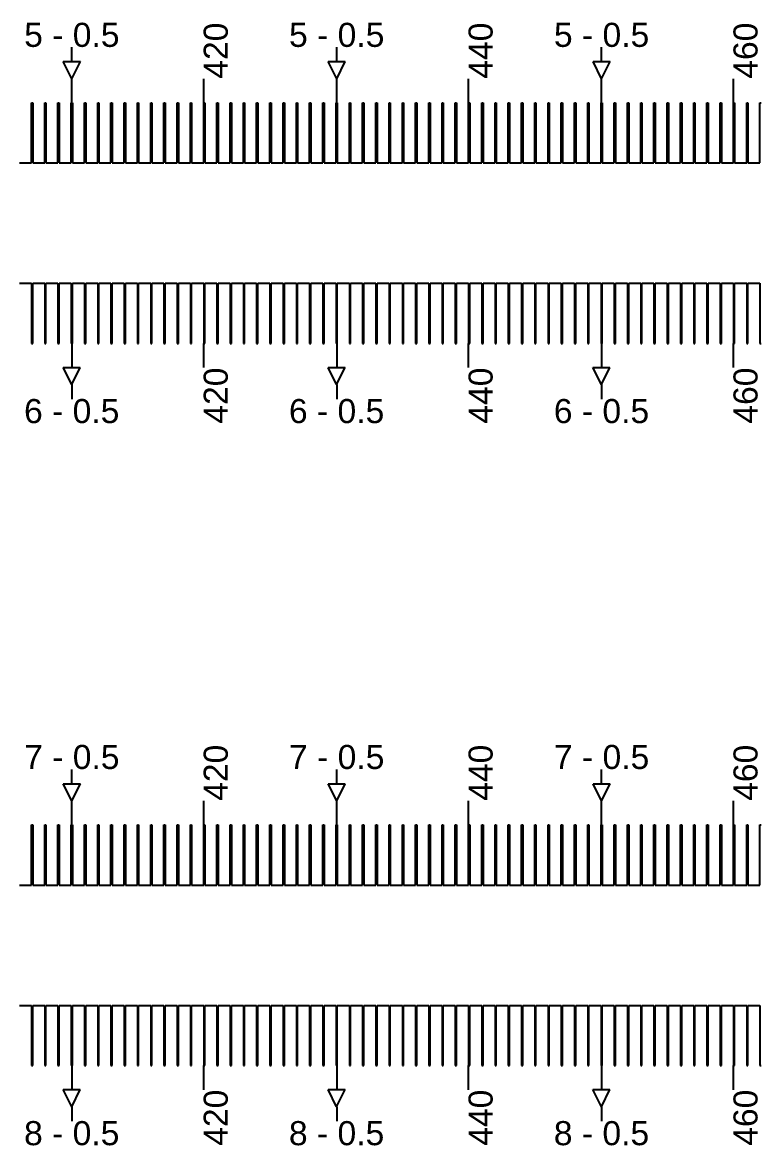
# Model space of a CAD drawing. Extents: x -119394 to 128420, y 74496 to 185496.
# Drawn here: x 43215 to 43521.5, y 112262.7 to 112729.2 of the extents above; entities that cross this region are included whole.
import ezdxf

# ---------------------------------------------------------------- set-up
doc = ezdxf.new("R2010")
doc.units = 13
doc.layers.add('CL - Label-1', color=120, linetype='Continuous')
doc.layers.add('CL - Label-2', color=132, linetype='Continuous')
doc.layers.add('CL - Sub-Micro', color=7, linetype='Continuous', true_color=0x47d1ff)
doc.styles.get("Standard").update_dxf_attribs({"font": 'arial.ttf'})

msp = doc.modelspace()

# ---------------------------------------------------------------- linework, layer by layer
for p, q in [((43235.54, 112712.94), (43235.54, 112718.94)), ((43345.54, 112712.94), (43345.54, 112718.94)), ((43455.54, 112712.94), (43455.54, 112718.94)), ((43235.54, 112695.86), (43235.54, 112705.86)), ((43290.29, 112695.86), (43290.29, 112705.86)), ((43345.54, 112695.86), (43345.54, 112705.86)), ((43400.29, 112695.86), (43400.29, 112705.86)), ((43455.54, 112695.86), (43455.54, 112705.86)), ((43510.29, 112695.86), (43510.29, 112705.86)), ((43235.54, 112595.86), (43235.54, 112585.86)), ((43290.29, 112585.86), (43290.29, 112595.86)), ((43345.54, 112595.86), (43345.54, 112585.86)), ((43400.29, 112585.86), (43400.29, 112595.86)), ((43455.54, 112595.86), (43455.54, 112585.86)), ((43510.29, 112585.86), (43510.29, 112595.86)), ((43235.54, 112578.79), (43235.54, 112572.79)), ((43345.54, 112578.79), (43345.54, 112572.79)), ((43455.54, 112578.79), (43455.54, 112572.79)), ((43235.54, 112412.94), (43235.54, 112418.94)), ((43345.54, 112412.94), (43345.54, 112418.94)), ((43455.54, 112412.94), (43455.54, 112418.94)), ((43235.54, 112395.86), (43235.54, 112405.86)), ((43290.29, 112395.86), (43290.29, 112405.86)), ((43345.54, 112395.86), (43345.54, 112405.86)), ((43400.29, 112395.86), (43400.29, 112405.86)), ((43455.54, 112395.86), (43455.54, 112405.86)), ((43510.29, 112395.86), (43510.29, 112405.86)), ((43235.54, 112295.86), (43235.54, 112285.86)), ((43290.29, 112285.86), (43290.29, 112295.86)), ((43345.54, 112295.86), (43345.54, 112285.86)), ((43400.29, 112285.86), (43400.29, 112295.86)), ((43455.54, 112295.86), (43455.54, 112285.86)), ((43510.29, 112285.86), (43510.29, 112295.86)), ((43235.54, 112278.79), (43235.54, 112272.79)), ((43345.54, 112278.79), (43345.54, 112272.79)), ((43455.54, 112278.79), (43455.54, 112272.79))]:
    msp.add_line(p, q)
at = {"layer": 'CL - Label-2'}
for p, q in [((43235.54, 112705.86), (43232, 112712.96)), ((43232, 112712.96), (43239.07, 112712.96)), ((43235.54, 112705.86), (43239.07, 112712.96)), ((43345.54, 112705.86), (43342, 112712.96)), ((43342, 112712.96), (43349.07, 112712.96)), ((43345.54, 112705.86), (43349.07, 112712.96)), ((43455.54, 112705.86), (43452, 112712.96)), ((43452, 112712.96), (43459.07, 112712.96)), ((43455.54, 112705.86), (43459.07, 112712.96)), ((43235.49, 112578.79), (43231.95, 112585.89)), ((43231.95, 112585.89), (43239.02, 112585.89)), ((43235.49, 112578.79), (43239.02, 112585.89)), ((43345.49, 112578.79), (43341.95, 112585.89)), ((43341.95, 112585.89), (43349.02, 112585.89)), ((43345.49, 112578.79), (43349.02, 112585.89)), ((43455.49, 112578.79), (43451.95, 112585.89)), ((43451.95, 112585.89), (43459.02, 112585.89)), ((43455.49, 112578.79), (43459.02, 112585.89)), ((43235.54, 112405.86), (43232, 112412.96)), ((43232, 112412.96), (43239.07, 112412.96)), ((43235.54, 112405.86), (43239.07, 112412.96)), ((43345.54, 112405.86), (43342, 112412.96)), ((43342, 112412.96), (43349.07, 112412.96)), ((43345.54, 112405.86), (43349.07, 112412.96)), ((43455.54, 112405.86), (43452, 112412.96)), ((43452, 112412.96), (43459.07, 112412.96)), ((43455.54, 112405.86), (43459.07, 112412.96)), ((43235.49, 112278.79), (43231.95, 112285.89)), ((43231.95, 112285.89), (43239.02, 112285.89)), ((43235.49, 112278.79), (43239.02, 112285.89)), ((43345.49, 112278.79), (43341.95, 112285.89)), ((43341.95, 112285.89), (43349.02, 112285.89)), ((43345.49, 112278.79), (43349.02, 112285.89)), ((43455.49, 112278.79), (43451.95, 112285.89)), ((43451.95, 112285.89), (43459.02, 112285.89)), ((43455.49, 112278.79), (43459.02, 112285.89))]:
    msp.add_line(p, q, dxfattribs=at)
at = {"layer": 'CL - Sub-Micro'}
for p, q in [((43218.79, 112670.86), (43218.79, 112695.86)), ((43218.79, 112695.86), (43219.29, 112695.86)), ((43219.29, 112695.86), (43219.29, 112670.86)), ((43224.29, 112670.86), (43224.29, 112695.86)), ((43224.29, 112695.86), (43224.79, 112695.86)), ((43224.79, 112695.86), (43224.79, 112670.86)), ((43229.79, 112670.86), (43229.79, 112695.86)), ((43229.79, 112695.86), (43230.29, 112695.86)), ((43230.29, 112695.86), (43230.29, 112670.86)), ((43235.29, 112670.86), (43235.29, 112695.86)), ((43235.29, 112695.86), (43235.79, 112695.86)), ((43235.79, 112695.86), (43235.79, 112670.86)), ((43240.79, 112670.86), (43240.79, 112695.86)), ((43240.79, 112695.86), (43241.29, 112695.86)), ((43241.29, 112695.86), (43241.29, 112670.86)), ((43246.29, 112670.86), (43246.29, 112695.86)), ((43246.29, 112695.86), (43246.79, 112695.86)), ((43246.79, 112695.86), (43246.79, 112670.86)), ((43251.79, 112670.86), (43251.79, 112695.86)), ((43251.79, 112695.86), (43252.29, 112695.86)), ((43252.29, 112695.86), (43252.29, 112670.86)), ((43257.29, 112670.86), (43257.29, 112695.86)), ((43257.29, 112695.86), (43257.79, 112695.86)), ((43257.79, 112695.86), (43257.79, 112670.86)), ((43262.79, 112670.86), (43262.79, 112695.86)), ((43262.79, 112695.86), (43263.29, 112695.86)), ((43263.29, 112695.86), (43263.29, 112670.86)), ((43268.29, 112670.86), (43268.29, 112695.86)), ((43268.29, 112695.86), (43268.79, 112695.86)), ((43268.79, 112695.86), (43268.79, 112670.86)), ((43273.79, 112670.86), (43273.79, 112695.86)), ((43273.79, 112695.86), (43274.29, 112695.86)), ((43274.29, 112695.86), (43274.29, 112670.86)), ((43279.29, 112670.86), (43279.29, 112695.86)), ((43279.29, 112695.86), (43279.79, 112695.86)), ((43279.79, 112695.86), (43279.79, 112670.86)), ((43284.79, 112670.86), (43284.79, 112695.86)), ((43284.79, 112695.86), (43285.29, 112695.86)), ((43285.29, 112695.86), (43285.29, 112670.86)), ((43290.29, 112670.86), (43290.29, 112695.86)), ((43290.29, 112695.86), (43290.79, 112695.86)), ((43290.79, 112695.86), (43290.79, 112670.86)), ((43295.79, 112670.86), (43295.79, 112695.86)), ((43295.79, 112695.86), (43296.29, 112695.86)), ((43296.29, 112695.86), (43296.29, 112670.86)), ((43301.29, 112670.86), (43301.29, 112695.86)), ((43301.29, 112695.86), (43301.79, 112695.86)), ((43301.79, 112695.86), (43301.79, 112670.86)), ((43306.79, 112670.86), (43306.79, 112695.86)), ((43306.79, 112695.86), (43307.29, 112695.86)), ((43307.29, 112695.86), (43307.29, 112670.86)), ((43312.29, 112670.86), (43312.29, 112695.86)), ((43312.29, 112695.86), (43312.79, 112695.86)), ((43312.79, 112695.86), (43312.79, 112670.86)), ((43317.79, 112670.86), (43317.79, 112695.86)), ((43317.79, 112695.86), (43318.29, 112695.86)), ((43318.29, 112695.86), (43318.29, 112670.86)), ((43323.29, 112670.86), (43323.29, 112695.86)), ((43323.29, 112695.86), (43323.79, 112695.86)), ((43323.79, 112695.86), (43323.79, 112670.86)), ((43328.79, 112670.86), (43328.79, 112695.86)), ((43328.79, 112695.86), (43329.29, 112695.86)), ((43329.29, 112695.86), (43329.29, 112670.86)), ((43334.29, 112670.86), (43334.29, 112695.86)), ((43334.29, 112695.86), (43334.79, 112695.86)), ((43334.79, 112695.86), (43334.79, 112670.86)), ((43339.79, 112670.86), (43339.79, 112695.86)), ((43339.79, 112695.86), (43340.29, 112695.86)), ((43340.29, 112695.86), (43340.29, 112670.86)), ((43345.29, 112670.86), (43345.29, 112695.86)), ((43345.29, 112695.86), (43345.79, 112695.86)), ((43345.79, 112695.86), (43345.79, 112670.86)), ((43350.79, 112670.86), (43350.79, 112695.86)), ((43350.79, 112695.86), (43351.29, 112695.86)), ((43351.29, 112695.86), (43351.29, 112670.86)), ((43356.29, 112670.86), (43356.29, 112695.86)), ((43356.29, 112695.86), (43356.79, 112695.86)), ((43356.79, 112695.86), (43356.79, 112670.86)), ((43361.79, 112670.86), (43361.79, 112695.86)), ((43361.79, 112695.86), (43362.29, 112695.86)), ((43362.29, 112695.86), (43362.29, 112670.86)), ((43367.29, 112670.86), (43367.29, 112695.86)), ((43367.29, 112695.86), (43367.79, 112695.86)), ((43367.79, 112695.86), (43367.79, 112670.86)), ((43372.79, 112670.86), (43372.79, 112695.86)), ((43372.79, 112695.86), (43373.29, 112695.86)), ((43373.29, 112695.86), (43373.29, 112670.86)), ((43378.29, 112670.86), (43378.29, 112695.86)), ((43378.29, 112695.86), (43378.79, 112695.86)), ((43378.79, 112695.86), (43378.79, 112670.86)), ((43383.79, 112670.86), (43383.79, 112695.86)), ((43383.79, 112695.86), (43384.29, 112695.86)), ((43384.29, 112695.86), (43384.29, 112670.86)), ((43389.29, 112670.86), (43389.29, 112695.86)), ((43389.29, 112695.86), (43389.79, 112695.86)), ((43389.79, 112695.86), (43389.79, 112670.86)), ((43394.79, 112670.86), (43394.79, 112695.86)), ((43394.79, 112695.86), (43395.29, 112695.86)), ((43395.29, 112695.86), (43395.29, 112670.86)), ((43400.29, 112670.86), (43400.29, 112695.86)), ((43400.29, 112695.86), (43400.79, 112695.86)), ((43400.79, 112695.86), (43400.79, 112670.86)), ((43405.79, 112670.86), (43405.79, 112695.86)), ((43405.79, 112695.86), (43406.29, 112695.86)), ((43406.29, 112695.86), (43406.29, 112670.86)), ((43411.29, 112670.86), (43411.29, 112695.86)), ((43411.29, 112695.86), (43411.79, 112695.86)), ((43411.79, 112695.86), (43411.79, 112670.86)), ((43416.79, 112670.86), (43416.79, 112695.86)), ((43416.79, 112695.86), (43417.29, 112695.86)), ((43417.29, 112695.86), (43417.29, 112670.86)), ((43422.29, 112670.86), (43422.29, 112695.86)), ((43422.29, 112695.86), (43422.79, 112695.86)), ((43422.79, 112695.86), (43422.79, 112670.86)), ((43427.79, 112670.86), (43427.79, 112695.86)), ((43427.79, 112695.86), (43428.29, 112695.86)), ((43428.29, 112695.86), (43428.29, 112670.86)), ((43433.29, 112670.86), (43433.29, 112695.86)), ((43433.29, 112695.86), (43433.79, 112695.86)), ((43433.79, 112695.86), (43433.79, 112670.86)), ((43438.79, 112670.86), (43438.79, 112695.86)), ((43438.79, 112695.86), (43439.29, 112695.86)), ((43439.29, 112695.86), (43439.29, 112670.86)), ((43444.29, 112670.86), (43444.29, 112695.86)), ((43444.29, 112695.86), (43444.79, 112695.86)), ((43444.79, 112695.86), (43444.79, 112670.86)), ((43449.79, 112670.86), (43449.79, 112695.86)), ((43449.79, 112695.86), (43450.29, 112695.86)), ((43450.29, 112695.86), (43450.29, 112670.86)), ((43455.29, 112670.86), (43455.29, 112695.86)), ((43455.29, 112695.86), (43455.79, 112695.86)), ((43455.79, 112695.86), (43455.79, 112670.86)), ((43460.79, 112670.86), (43460.79, 112695.86)), ((43460.79, 112695.86), (43461.29, 112695.86)), ((43461.29, 112695.86), (43461.29, 112670.86)), ((43466.29, 112670.86), (43466.29, 112695.86)), ((43466.29, 112695.86), (43466.79, 112695.86)), ((43466.79, 112695.86), (43466.79, 112670.86)), ((43471.79, 112670.86), (43471.79, 112695.86)), ((43471.79, 112695.86), (43472.29, 112695.86)), ((43472.29, 112695.86), (43472.29, 112670.86)), ((43477.29, 112670.86), (43477.29, 112695.86)), ((43477.29, 112695.86), (43477.79, 112695.86)), ((43477.79, 112695.86), (43477.79, 112670.86)), ((43482.79, 112670.86), (43482.79, 112695.86)), ((43482.79, 112695.86), (43483.29, 112695.86)), ((43483.29, 112695.86), (43483.29, 112670.86)), ((43488.29, 112670.86), (43488.29, 112695.86)), ((43488.29, 112695.86), (43488.79, 112695.86)), ((43488.79, 112695.86), (43488.79, 112670.86)), ((43493.79, 112670.86), (43493.79, 112695.86)), ((43493.79, 112695.86), (43494.29, 112695.86)), ((43494.29, 112695.86), (43494.29, 112670.86)), ((43499.29, 112670.86), (43499.29, 112695.86)), ((43499.29, 112695.86), (43499.79, 112695.86)), ((43499.79, 112695.86), (43499.79, 112670.86)), ((43504.79, 112670.86), (43504.79, 112695.86)), ((43504.79, 112695.86), (43505.29, 112695.86)), ((43505.29, 112695.86), (43505.29, 112670.86)), ((43510.29, 112670.86), (43510.29, 112695.86)), ((43510.29, 112695.86), (43510.79, 112695.86)), ((43510.79, 112695.86), (43510.79, 112670.86)), ((43515.79, 112670.86), (43515.79, 112695.86)), ((43515.79, 112695.86), (43516.29, 112695.86)), ((43516.29, 112695.86), (43516.29, 112670.86)), ((43521.29, 112670.86), (43521.29, 112695.86)), ((43521.29, 112695.86), (43521.79, 112695.86)), ((43213.79, 112670.86), (43218.79, 112670.86)), ((43219.29, 112670.86), (43224.29, 112670.86)), ((43224.79, 112670.86), (43229.79, 112670.86)), ((43230.29, 112670.86), (43235.29, 112670.86)), ((43235.79, 112670.86), (43240.79, 112670.86)), ((43241.29, 112670.86), (43246.29, 112670.86)), ((43246.79, 112670.86), (43251.79, 112670.86)), ((43252.29, 112670.86), (43257.29, 112670.86)), ((43257.79, 112670.86), (43262.79, 112670.86)), ((43263.29, 112670.86), (43268.29, 112670.86)), ((43268.79, 112670.86), (43273.79, 112670.86)), ((43274.29, 112670.86), (43279.29, 112670.86)), ((43279.79, 112670.86), (43284.79, 112670.86)), ((43285.29, 112670.86), (43290.29, 112670.86)), ((43290.79, 112670.86), (43295.79, 112670.86)), ((43296.29, 112670.86), (43301.29, 112670.86)), ((43301.79, 112670.86), (43306.79, 112670.86)), ((43307.29, 112670.86), (43312.29, 112670.86)), ((43312.79, 112670.86), (43317.79, 112670.86)), ((43318.29, 112670.86), (43323.29, 112670.86)), ((43323.79, 112670.86), (43328.79, 112670.86)), ((43329.29, 112670.86), (43334.29, 112670.86)), ((43334.79, 112670.86), (43339.79, 112670.86)), ((43340.29, 112670.86), (43345.29, 112670.86)), ((43345.79, 112670.86), (43350.79, 112670.86)), ((43351.29, 112670.86), (43356.29, 112670.86)), ((43356.79, 112670.86), (43361.79, 112670.86)), ((43362.29, 112670.86), (43367.29, 112670.86)), ((43367.79, 112670.86), (43372.79, 112670.86)), ((43373.29, 112670.86), (43378.29, 112670.86)), ((43378.79, 112670.86), (43383.79, 112670.86)), ((43384.29, 112670.86), (43389.29, 112670.86)), ((43389.79, 112670.86), (43394.79, 112670.86)), ((43395.29, 112670.86), (43400.29, 112670.86)), ((43400.79, 112670.86), (43405.79, 112670.86)), ((43406.29, 112670.86), (43411.29, 112670.86)), ((43411.79, 112670.86), (43416.79, 112670.86)), ((43417.29, 112670.86), (43422.29, 112670.86)), ((43422.79, 112670.86), (43427.79, 112670.86)), ((43428.29, 112670.86), (43433.29, 112670.86)), ((43433.79, 112670.86), (43438.79, 112670.86)), ((43439.29, 112670.86), (43444.29, 112670.86)), ((43444.79, 112670.86), (43449.79, 112670.86)), ((43450.29, 112670.86), (43455.29, 112670.86)), ((43455.79, 112670.86), (43460.79, 112670.86)), ((43461.29, 112670.86), (43466.29, 112670.86)), ((43466.79, 112670.86), (43471.79, 112670.86)), ((43472.29, 112670.86), (43477.29, 112670.86)), ((43477.79, 112670.86), (43482.79, 112670.86)), ((43483.29, 112670.86), (43488.29, 112670.86)), ((43488.79, 112670.86), (43493.79, 112670.86)), ((43494.29, 112670.86), (43499.29, 112670.86)), ((43499.79, 112670.86), (43504.79, 112670.86)), ((43505.29, 112670.86), (43510.29, 112670.86)), ((43510.79, 112670.86), (43515.79, 112670.86)), ((43516.29, 112670.86), (43521.29, 112670.86)), ((43213.79, 112620.86), (43218.79, 112620.86)), ((43218.79, 112620.86), (43218.79, 112595.86)), ((43219.29, 112595.86), (43219.29, 112620.86)), ((43219.29, 112620.86), (43224.29, 112620.86)), ((43224.29, 112620.86), (43224.29, 112595.86)), ((43224.79, 112595.86), (43224.79, 112620.86)), ((43224.79, 112620.86), (43229.79, 112620.86)), ((43229.79, 112620.86), (43229.79, 112595.86)), ((43230.29, 112595.86), (43230.29, 112620.86)), ((43230.29, 112620.86), (43235.29, 112620.86)), ((43235.29, 112620.86), (43235.29, 112595.86)), ((43235.79, 112595.86), (43235.79, 112620.86)), ((43235.79, 112620.86), (43240.79, 112620.86)), ((43240.79, 112620.86), (43240.79, 112595.86)), ((43241.29, 112595.86), (43241.29, 112620.86)), ((43241.29, 112620.86), (43246.29, 112620.86)), ((43246.29, 112620.86), (43246.29, 112595.86)), ((43246.79, 112595.86), (43246.79, 112620.86)), ((43246.79, 112620.86), (43251.79, 112620.86)), ((43251.79, 112620.86), (43251.79, 112595.86)), ((43252.29, 112595.86), (43252.29, 112620.86)), ((43252.29, 112620.86), (43257.29, 112620.86)), ((43257.29, 112620.86), (43257.29, 112595.86)), ((43257.79, 112595.86), (43257.79, 112620.86)), ((43257.79, 112620.86), (43262.79, 112620.86)), ((43262.79, 112620.86), (43262.79, 112595.86)), ((43263.29, 112595.86), (43263.29, 112620.86)), ((43263.29, 112620.86), (43268.29, 112620.86)), ((43268.29, 112620.86), (43268.29, 112595.86)), ((43268.79, 112595.86), (43268.79, 112620.86)), ((43268.79, 112620.86), (43273.79, 112620.86)), ((43273.79, 112620.86), (43273.79, 112595.86)), ((43274.29, 112595.86), (43274.29, 112620.86)), ((43274.29, 112620.86), (43279.29, 112620.86)), ((43279.29, 112620.86), (43279.29, 112595.86)), ((43279.79, 112595.86), (43279.79, 112620.86)), ((43279.79, 112620.86), (43284.79, 112620.86)), ((43284.79, 112620.86), (43284.79, 112595.86)), ((43285.29, 112595.86), (43285.29, 112620.86)), ((43285.29, 112620.86), (43290.29, 112620.86)), ((43290.29, 112620.86), (43290.29, 112595.86)), ((43290.79, 112595.86), (43290.79, 112620.86)), ((43290.79, 112620.86), (43295.79, 112620.86)), ((43295.79, 112620.86), (43295.79, 112595.86)), ((43296.29, 112595.86), (43296.29, 112620.86)), ((43296.29, 112620.86), (43301.29, 112620.86)), ((43301.29, 112620.86), (43301.29, 112595.86)), ((43301.79, 112595.86), (43301.79, 112620.86)), ((43301.79, 112620.86), (43306.79, 112620.86)), ((43306.79, 112620.86), (43306.79, 112595.86)), ((43307.29, 112595.86), (43307.29, 112620.86)), ((43307.29, 112620.86), (43312.29, 112620.86)), ((43312.29, 112620.86), (43312.29, 112595.86)), ((43312.79, 112595.86), (43312.79, 112620.86)), ((43312.79, 112620.86), (43317.79, 112620.86)), ((43317.79, 112620.86), (43317.79, 112595.86)), ((43318.29, 112595.86), (43318.29, 112620.86)), ((43318.29, 112620.86), (43323.29, 112620.86)), ((43323.29, 112620.86), (43323.29, 112595.86)), ((43323.79, 112595.86), (43323.79, 112620.86)), ((43323.79, 112620.86), (43328.79, 112620.86)), ((43328.79, 112620.86), (43328.79, 112595.86)), ((43329.29, 112595.86), (43329.29, 112620.86)), ((43329.29, 112620.86), (43334.29, 112620.86)), ((43334.29, 112620.86), (43334.29, 112595.86)), ((43334.79, 112595.86), (43334.79, 112620.86)), ((43334.79, 112620.86), (43339.79, 112620.86)), ((43339.79, 112620.86), (43339.79, 112595.86)), ((43340.29, 112595.86), (43340.29, 112620.86)), ((43340.29, 112620.86), (43345.29, 112620.86)), ((43345.29, 112620.86), (43345.29, 112595.86)), ((43345.79, 112595.86), (43345.79, 112620.86)), ((43345.79, 112620.86), (43350.79, 112620.86)), ((43350.79, 112620.86), (43350.79, 112595.86)), ((43351.29, 112595.86), (43351.29, 112620.86)), ((43351.29, 112620.86), (43356.29, 112620.86)), ((43356.29, 112620.86), (43356.29, 112595.86)), ((43356.79, 112595.86), (43356.79, 112620.86)), ((43356.79, 112620.86), (43361.79, 112620.86)), ((43361.79, 112620.86), (43361.79, 112595.86)), ((43362.29, 112595.86), (43362.29, 112620.86)), ((43362.29, 112620.86), (43367.29, 112620.86)), ((43367.29, 112620.86), (43367.29, 112595.86)), ((43367.79, 112595.86), (43367.79, 112620.86)), ((43367.79, 112620.86), (43372.79, 112620.86)), ((43372.79, 112620.86), (43372.79, 112595.86)), ((43373.29, 112595.86), (43373.29, 112620.86)), ((43373.29, 112620.86), (43378.29, 112620.86)), ((43378.29, 112620.86), (43378.29, 112595.86)), ((43378.79, 112595.86), (43378.79, 112620.86)), ((43378.79, 112620.86), (43383.79, 112620.86)), ((43383.79, 112620.86), (43383.79, 112595.86)), ((43384.29, 112595.86), (43384.29, 112620.86)), ((43384.29, 112620.86), (43389.29, 112620.86)), ((43389.29, 112620.86), (43389.29, 112595.86)), ((43389.79, 112595.86), (43389.79, 112620.86)), ((43389.79, 112620.86), (43394.79, 112620.86)), ((43394.79, 112620.86), (43394.79, 112595.86)), ((43395.29, 112595.86), (43395.29, 112620.86)), ((43395.29, 112620.86), (43400.29, 112620.86)), ((43400.29, 112620.86), (43400.29, 112595.86)), ((43400.79, 112595.86), (43400.79, 112620.86)), ((43400.79, 112620.86), (43405.79, 112620.86)), ((43405.79, 112620.86), (43405.79, 112595.86)), ((43406.29, 112595.86), (43406.29, 112620.86)), ((43406.29, 112620.86), (43411.29, 112620.86)), ((43411.29, 112620.86), (43411.29, 112595.86)), ((43411.79, 112595.86), (43411.79, 112620.86)), ((43411.79, 112620.86), (43416.79, 112620.86)), ((43416.79, 112620.86), (43416.79, 112595.86)), ((43417.29, 112595.86), (43417.29, 112620.86)), ((43417.29, 112620.86), (43422.29, 112620.86)), ((43422.29, 112620.86), (43422.29, 112595.86)), ((43422.79, 112595.86), (43422.79, 112620.86)), ((43422.79, 112620.86), (43427.79, 112620.86)), ((43427.79, 112620.86), (43427.79, 112595.86)), ((43428.29, 112595.86), (43428.29, 112620.86)), ((43428.29, 112620.86), (43433.29, 112620.86)), ((43433.29, 112620.86), (43433.29, 112595.86)), ((43433.79, 112595.86), (43433.79, 112620.86)), ((43433.79, 112620.86), (43438.79, 112620.86)), ((43438.79, 112620.86), (43438.79, 112595.86)), ((43439.29, 112595.86), (43439.29, 112620.86)), ((43439.29, 112620.86), (43444.29, 112620.86)), ((43444.29, 112620.86), (43444.29, 112595.86)), ((43444.79, 112595.86), (43444.79, 112620.86)), ((43444.79, 112620.86), (43449.79, 112620.86)), ((43449.79, 112620.86), (43449.79, 112595.86)), ((43450.29, 112595.86), (43450.29, 112620.86)), ((43450.29, 112620.86), (43455.29, 112620.86)), ((43455.29, 112620.86), (43455.29, 112595.86)), ((43455.79, 112595.86), (43455.79, 112620.86)), ((43455.79, 112620.86), (43460.79, 112620.86)), ((43460.79, 112620.86), (43460.79, 112595.86)), ((43461.29, 112595.86), (43461.29, 112620.86)), ((43461.29, 112620.86), (43466.29, 112620.86)), ((43466.29, 112620.86), (43466.29, 112595.86)), ((43466.79, 112595.86), (43466.79, 112620.86)), ((43466.79, 112620.86), (43471.79, 112620.86)), ((43471.79, 112620.86), (43471.79, 112595.86)), ((43472.29, 112595.86), (43472.29, 112620.86)), ((43472.29, 112620.86), (43477.29, 112620.86)), ((43477.29, 112620.86), (43477.29, 112595.86)), ((43477.79, 112595.86), (43477.79, 112620.86)), ((43477.79, 112620.86), (43482.79, 112620.86)), ((43482.79, 112620.86), (43482.79, 112595.86)), ((43483.29, 112595.86), (43483.29, 112620.86)), ((43483.29, 112620.86), (43488.29, 112620.86)), ((43488.29, 112620.86), (43488.29, 112595.86)), ((43488.79, 112595.86), (43488.79, 112620.86)), ((43488.79, 112620.86), (43493.79, 112620.86)), ((43493.79, 112620.86), (43493.79, 112595.86)), ((43494.29, 112595.86), (43494.29, 112620.86)), ((43494.29, 112620.86), (43499.29, 112620.86)), ((43499.29, 112620.86), (43499.29, 112595.86)), ((43499.79, 112595.86), (43499.79, 112620.86)), ((43499.79, 112620.86), (43504.79, 112620.86)), ((43504.79, 112620.86), (43504.79, 112595.86)), ((43505.29, 112595.86), (43505.29, 112620.86)), ((43505.29, 112620.86), (43510.29, 112620.86)), ((43510.29, 112620.86), (43510.29, 112595.86)), ((43510.79, 112595.86), (43510.79, 112620.86)), ((43510.79, 112620.86), (43515.79, 112620.86)), ((43515.79, 112620.86), (43515.79, 112595.86)), ((43516.29, 112595.86), (43516.29, 112620.86)), ((43516.29, 112620.86), (43521.29, 112620.86)), ((43521.29, 112620.86), (43521.29, 112595.86)), ((43218.79, 112595.86), (43219.29, 112595.86)), ((43224.29, 112595.86), (43224.79, 112595.86)), ((43229.79, 112595.86), (43230.29, 112595.86)), ((43235.29, 112595.86), (43235.79, 112595.86)), ((43240.79, 112595.86), (43241.29, 112595.86)), ((43246.29, 112595.86), (43246.79, 112595.86)), ((43251.79, 112595.86), (43252.29, 112595.86)), ((43257.29, 112595.86), (43257.79, 112595.86)), ((43262.79, 112595.86), (43263.29, 112595.86)), ((43268.29, 112595.86), (43268.79, 112595.86)), ((43273.79, 112595.86), (43274.29, 112595.86)), ((43279.29, 112595.86), (43279.79, 112595.86)), ((43284.79, 112595.86), (43285.29, 112595.86)), ((43290.29, 112595.86), (43290.79, 112595.86)), ((43295.79, 112595.86), (43296.29, 112595.86)), ((43301.29, 112595.86), (43301.79, 112595.86)), ((43306.79, 112595.86), (43307.29, 112595.86)), ((43312.29, 112595.86), (43312.79, 112595.86)), ((43317.79, 112595.86), (43318.29, 112595.86)), ((43323.29, 112595.86), (43323.79, 112595.86)), ((43328.79, 112595.86), (43329.29, 112595.86)), ((43334.29, 112595.86), (43334.79, 112595.86)), ((43339.79, 112595.86), (43340.29, 112595.86)), ((43345.29, 112595.86), (43345.79, 112595.86)), ((43350.79, 112595.86), (43351.29, 112595.86)), ((43356.29, 112595.86), (43356.79, 112595.86)), ((43361.79, 112595.86), (43362.29, 112595.86)), ((43367.29, 112595.86), (43367.79, 112595.86)), ((43372.79, 112595.86), (43373.29, 112595.86)), ((43378.29, 112595.86), (43378.79, 112595.86)), ((43383.79, 112595.86), (43384.29, 112595.86)), ((43389.29, 112595.86), (43389.79, 112595.86)), ((43394.79, 112595.86), (43395.29, 112595.86)), ((43400.29, 112595.86), (43400.79, 112595.86)), ((43405.79, 112595.86), (43406.29, 112595.86)), ((43411.29, 112595.86), (43411.79, 112595.86)), ((43416.79, 112595.86), (43417.29, 112595.86)), ((43422.29, 112595.86), (43422.79, 112595.86)), ((43427.79, 112595.86), (43428.29, 112595.86)), ((43433.29, 112595.86), (43433.79, 112595.86)), ((43438.79, 112595.86), (43439.29, 112595.86)), ((43444.29, 112595.86), (43444.79, 112595.86)), ((43449.79, 112595.86), (43450.29, 112595.86)), ((43455.29, 112595.86), (43455.79, 112595.86)), ((43460.79, 112595.86), (43461.29, 112595.86)), ((43466.29, 112595.86), (43466.79, 112595.86)), ((43471.79, 112595.86), (43472.29, 112595.86)), ((43477.29, 112595.86), (43477.79, 112595.86)), ((43482.79, 112595.86), (43483.29, 112595.86)), ((43488.29, 112595.86), (43488.79, 112595.86)), ((43493.79, 112595.86), (43494.29, 112595.86)), ((43499.29, 112595.86), (43499.79, 112595.86)), ((43504.79, 112595.86), (43505.29, 112595.86)), ((43510.29, 112595.86), (43510.79, 112595.86)), ((43515.79, 112595.86), (43516.29, 112595.86)), ((43521.29, 112595.86), (43521.79, 112595.86)), ((43218.79, 112370.86), (43218.79, 112395.86)), ((43218.79, 112395.86), (43219.29, 112395.86)), ((43219.29, 112395.86), (43219.29, 112370.86)), ((43224.29, 112370.86), (43224.29, 112395.86)), ((43224.29, 112395.86), (43224.79, 112395.86)), ((43224.79, 112395.86), (43224.79, 112370.86)), ((43229.79, 112370.86), (43229.79, 112395.86)), ((43229.79, 112395.86), (43230.29, 112395.86)), ((43230.29, 112395.86), (43230.29, 112370.86)), ((43235.29, 112370.86), (43235.29, 112395.86)), ((43235.29, 112395.86), (43235.79, 112395.86)), ((43235.79, 112395.86), (43235.79, 112370.86)), ((43240.79, 112370.86), (43240.79, 112395.86)), ((43240.79, 112395.86), (43241.29, 112395.86)), ((43241.29, 112395.86), (43241.29, 112370.86)), ((43246.29, 112370.86), (43246.29, 112395.86)), ((43246.29, 112395.86), (43246.79, 112395.86)), ((43246.79, 112395.86), (43246.79, 112370.86)), ((43251.79, 112370.86), (43251.79, 112395.86)), ((43251.79, 112395.86), (43252.29, 112395.86)), ((43252.29, 112395.86), (43252.29, 112370.86)), ((43257.29, 112370.86), (43257.29, 112395.86)), ((43257.29, 112395.86), (43257.79, 112395.86)), ((43257.79, 112395.86), (43257.79, 112370.86)), ((43262.79, 112370.86), (43262.79, 112395.86)), ((43262.79, 112395.86), (43263.29, 112395.86)), ((43263.29, 112395.86), (43263.29, 112370.86)), ((43268.29, 112370.86), (43268.29, 112395.86)), ((43268.29, 112395.86), (43268.79, 112395.86)), ((43268.79, 112395.86), (43268.79, 112370.86)), ((43273.79, 112370.86), (43273.79, 112395.86)), ((43273.79, 112395.86), (43274.29, 112395.86)), ((43274.29, 112395.86), (43274.29, 112370.86)), ((43279.29, 112370.86), (43279.29, 112395.86)), ((43279.29, 112395.86), (43279.79, 112395.86)), ((43279.79, 112395.86), (43279.79, 112370.86)), ((43284.79, 112370.86), (43284.79, 112395.86)), ((43284.79, 112395.86), (43285.29, 112395.86)), ((43285.29, 112395.86), (43285.29, 112370.86)), ((43290.29, 112370.86), (43290.29, 112395.86)), ((43290.29, 112395.86), (43290.79, 112395.86)), ((43290.79, 112395.86), (43290.79, 112370.86)), ((43295.79, 112370.86), (43295.79, 112395.86)), ((43295.79, 112395.86), (43296.29, 112395.86)), ((43296.29, 112395.86), (43296.29, 112370.86)), ((43301.29, 112370.86), (43301.29, 112395.86)), ((43301.29, 112395.86), (43301.79, 112395.86)), ((43301.79, 112395.86), (43301.79, 112370.86)), ((43306.79, 112370.86), (43306.79, 112395.86)), ((43306.79, 112395.86), (43307.29, 112395.86)), ((43307.29, 112395.86), (43307.29, 112370.86)), ((43312.29, 112370.86), (43312.29, 112395.86)), ((43312.29, 112395.86), (43312.79, 112395.86)), ((43312.79, 112395.86), (43312.79, 112370.86)), ((43317.79, 112370.86), (43317.79, 112395.86)), ((43317.79, 112395.86), (43318.29, 112395.86)), ((43318.29, 112395.86), (43318.29, 112370.86)), ((43323.29, 112370.86), (43323.29, 112395.86)), ((43323.29, 112395.86), (43323.79, 112395.86)), ((43323.79, 112395.86), (43323.79, 112370.86)), ((43328.79, 112370.86), (43328.79, 112395.86)), ((43328.79, 112395.86), (43329.29, 112395.86)), ((43329.29, 112395.86), (43329.29, 112370.86)), ((43334.29, 112370.86), (43334.29, 112395.86)), ((43334.29, 112395.86), (43334.79, 112395.86)), ((43334.79, 112395.86), (43334.79, 112370.86)), ((43339.79, 112370.86), (43339.79, 112395.86)), ((43339.79, 112395.86), (43340.29, 112395.86)), ((43340.29, 112395.86), (43340.29, 112370.86)), ((43345.29, 112370.86), (43345.29, 112395.86)), ((43345.29, 112395.86), (43345.79, 112395.86)), ((43345.79, 112395.86), (43345.79, 112370.86)), ((43350.79, 112370.86), (43350.79, 112395.86)), ((43350.79, 112395.86), (43351.29, 112395.86)), ((43351.29, 112395.86), (43351.29, 112370.86)), ((43356.29, 112370.86), (43356.29, 112395.86)), ((43356.29, 112395.86), (43356.79, 112395.86)), ((43356.79, 112395.86), (43356.79, 112370.86)), ((43361.79, 112370.86), (43361.79, 112395.86)), ((43361.79, 112395.86), (43362.29, 112395.86)), ((43362.29, 112395.86), (43362.29, 112370.86)), ((43367.29, 112370.86), (43367.29, 112395.86)), ((43367.29, 112395.86), (43367.79, 112395.86)), ((43367.79, 112395.86), (43367.79, 112370.86)), ((43372.79, 112370.86), (43372.79, 112395.86)), ((43372.79, 112395.86), (43373.29, 112395.86)), ((43373.29, 112395.86), (43373.29, 112370.86)), ((43378.29, 112370.86), (43378.29, 112395.86)), ((43378.29, 112395.86), (43378.79, 112395.86)), ((43378.79, 112395.86), (43378.79, 112370.86)), ((43383.79, 112370.86), (43383.79, 112395.86)), ((43383.79, 112395.86), (43384.29, 112395.86)), ((43384.29, 112395.86), (43384.29, 112370.86)), ((43389.29, 112370.86), (43389.29, 112395.86)), ((43389.29, 112395.86), (43389.79, 112395.86)), ((43389.79, 112395.86), (43389.79, 112370.86)), ((43394.79, 112370.86), (43394.79, 112395.86)), ((43394.79, 112395.86), (43395.29, 112395.86)), ((43395.29, 112395.86), (43395.29, 112370.86)), ((43400.29, 112370.86), (43400.29, 112395.86)), ((43400.29, 112395.86), (43400.79, 112395.86)), ((43400.79, 112395.86), (43400.79, 112370.86)), ((43405.79, 112370.86), (43405.79, 112395.86)), ((43405.79, 112395.86), (43406.29, 112395.86)), ((43406.29, 112395.86), (43406.29, 112370.86)), ((43411.29, 112370.86), (43411.29, 112395.86)), ((43411.29, 112395.86), (43411.79, 112395.86)), ((43411.79, 112395.86), (43411.79, 112370.86)), ((43416.79, 112370.86), (43416.79, 112395.86)), ((43416.79, 112395.86), (43417.29, 112395.86)), ((43417.29, 112395.86), (43417.29, 112370.86)), ((43422.29, 112370.86), (43422.29, 112395.86)), ((43422.29, 112395.86), (43422.79, 112395.86)), ((43422.79, 112395.86), (43422.79, 112370.86)), ((43427.79, 112370.86), (43427.79, 112395.86)), ((43427.79, 112395.86), (43428.29, 112395.86)), ((43428.29, 112395.86), (43428.29, 112370.86)), ((43433.29, 112370.86), (43433.29, 112395.86)), ((43433.29, 112395.86), (43433.79, 112395.86)), ((43433.79, 112395.86), (43433.79, 112370.86)), ((43438.79, 112370.86), (43438.79, 112395.86)), ((43438.79, 112395.86), (43439.29, 112395.86)), ((43439.29, 112395.86), (43439.29, 112370.86)), ((43444.29, 112370.86), (43444.29, 112395.86)), ((43444.29, 112395.86), (43444.79, 112395.86)), ((43444.79, 112395.86), (43444.79, 112370.86)), ((43449.79, 112370.86), (43449.79, 112395.86)), ((43449.79, 112395.86), (43450.29, 112395.86)), ((43450.29, 112395.86), (43450.29, 112370.86)), ((43455.29, 112370.86), (43455.29, 112395.86)), ((43455.29, 112395.86), (43455.79, 112395.86)), ((43455.79, 112395.86), (43455.79, 112370.86)), ((43460.79, 112370.86), (43460.79, 112395.86)), ((43460.79, 112395.86), (43461.29, 112395.86)), ((43461.29, 112395.86), (43461.29, 112370.86)), ((43466.29, 112370.86), (43466.29, 112395.86)), ((43466.29, 112395.86), (43466.79, 112395.86)), ((43466.79, 112395.86), (43466.79, 112370.86)), ((43471.79, 112370.86), (43471.79, 112395.86)), ((43471.79, 112395.86), (43472.29, 112395.86)), ((43472.29, 112395.86), (43472.29, 112370.86)), ((43477.29, 112370.86), (43477.29, 112395.86)), ((43477.29, 112395.86), (43477.79, 112395.86)), ((43477.79, 112395.86), (43477.79, 112370.86)), ((43482.79, 112370.86), (43482.79, 112395.86)), ((43482.79, 112395.86), (43483.29, 112395.86)), ((43483.29, 112395.86), (43483.29, 112370.86)), ((43488.29, 112370.86), (43488.29, 112395.86)), ((43488.29, 112395.86), (43488.79, 112395.86)), ((43488.79, 112395.86), (43488.79, 112370.86)), ((43493.79, 112370.86), (43493.79, 112395.86)), ((43493.79, 112395.86), (43494.29, 112395.86)), ((43494.29, 112395.86), (43494.29, 112370.86)), ((43499.29, 112370.86), (43499.29, 112395.86)), ((43499.29, 112395.86), (43499.79, 112395.86)), ((43499.79, 112395.86), (43499.79, 112370.86)), ((43504.79, 112370.86), (43504.79, 112395.86)), ((43504.79, 112395.86), (43505.29, 112395.86)), ((43505.29, 112395.86), (43505.29, 112370.86)), ((43510.29, 112370.86), (43510.29, 112395.86)), ((43510.29, 112395.86), (43510.79, 112395.86)), ((43510.79, 112395.86), (43510.79, 112370.86)), ((43515.79, 112370.86), (43515.79, 112395.86)), ((43515.79, 112395.86), (43516.29, 112395.86)), ((43516.29, 112395.86), (43516.29, 112370.86)), ((43521.29, 112370.86), (43521.29, 112395.86)), ((43521.29, 112395.86), (43521.79, 112395.86)), ((43213.79, 112370.86), (43218.79, 112370.86)), ((43219.29, 112370.86), (43224.29, 112370.86)), ((43224.79, 112370.86), (43229.79, 112370.86)), ((43230.29, 112370.86), (43235.29, 112370.86)), ((43235.79, 112370.86), (43240.79, 112370.86)), ((43241.29, 112370.86), (43246.29, 112370.86)), ((43246.79, 112370.86), (43251.79, 112370.86)), ((43252.29, 112370.86), (43257.29, 112370.86)), ((43257.79, 112370.86), (43262.79, 112370.86)), ((43263.29, 112370.86), (43268.29, 112370.86)), ((43268.79, 112370.86), (43273.79, 112370.86)), ((43274.29, 112370.86), (43279.29, 112370.86)), ((43279.79, 112370.86), (43284.79, 112370.86)), ((43285.29, 112370.86), (43290.29, 112370.86)), ((43290.79, 112370.86), (43295.79, 112370.86)), ((43296.29, 112370.86), (43301.29, 112370.86)), ((43301.79, 112370.86), (43306.79, 112370.86)), ((43307.29, 112370.86), (43312.29, 112370.86)), ((43312.79, 112370.86), (43317.79, 112370.86)), ((43318.29, 112370.86), (43323.29, 112370.86)), ((43323.79, 112370.86), (43328.79, 112370.86)), ((43329.29, 112370.86), (43334.29, 112370.86)), ((43334.79, 112370.86), (43339.79, 112370.86)), ((43340.29, 112370.86), (43345.29, 112370.86)), ((43345.79, 112370.86), (43350.79, 112370.86)), ((43351.29, 112370.86), (43356.29, 112370.86)), ((43356.79, 112370.86), (43361.79, 112370.86)), ((43362.29, 112370.86), (43367.29, 112370.86)), ((43367.79, 112370.86), (43372.79, 112370.86)), ((43373.29, 112370.86), (43378.29, 112370.86)), ((43378.79, 112370.86), (43383.79, 112370.86)), ((43384.29, 112370.86), (43389.29, 112370.86)), ((43389.79, 112370.86), (43394.79, 112370.86)), ((43395.29, 112370.86), (43400.29, 112370.86)), ((43400.79, 112370.86), (43405.79, 112370.86)), ((43406.29, 112370.86), (43411.29, 112370.86)), ((43411.79, 112370.86), (43416.79, 112370.86)), ((43417.29, 112370.86), (43422.29, 112370.86)), ((43422.79, 112370.86), (43427.79, 112370.86)), ((43428.29, 112370.86), (43433.29, 112370.86)), ((43433.79, 112370.86), (43438.79, 112370.86)), ((43439.29, 112370.86), (43444.29, 112370.86)), ((43444.79, 112370.86), (43449.79, 112370.86)), ((43450.29, 112370.86), (43455.29, 112370.86)), ((43455.79, 112370.86), (43460.79, 112370.86)), ((43461.29, 112370.86), (43466.29, 112370.86)), ((43466.79, 112370.86), (43471.79, 112370.86)), ((43472.29, 112370.86), (43477.29, 112370.86)), ((43477.79, 112370.86), (43482.79, 112370.86)), ((43483.29, 112370.86), (43488.29, 112370.86)), ((43488.79, 112370.86), (43493.79, 112370.86)), ((43494.29, 112370.86), (43499.29, 112370.86)), ((43499.79, 112370.86), (43504.79, 112370.86)), ((43505.29, 112370.86), (43510.29, 112370.86)), ((43510.79, 112370.86), (43515.79, 112370.86)), ((43516.29, 112370.86), (43521.29, 112370.86)), ((43213.79, 112320.86), (43218.79, 112320.86)), ((43218.79, 112320.86), (43218.79, 112295.86)), ((43219.29, 112295.86), (43219.29, 112320.86)), ((43219.29, 112320.86), (43224.29, 112320.86)), ((43224.29, 112320.86), (43224.29, 112295.86)), ((43224.79, 112295.86), (43224.79, 112320.86)), ((43224.79, 112320.86), (43229.79, 112320.86)), ((43229.79, 112320.86), (43229.79, 112295.86)), ((43230.29, 112295.86), (43230.29, 112320.86)), ((43230.29, 112320.86), (43235.29, 112320.86)), ((43235.29, 112320.86), (43235.29, 112295.86)), ((43235.79, 112295.86), (43235.79, 112320.86)), ((43235.79, 112320.86), (43240.79, 112320.86)), ((43240.79, 112320.86), (43240.79, 112295.86)), ((43241.29, 112295.86), (43241.29, 112320.86)), ((43241.29, 112320.86), (43246.29, 112320.86)), ((43246.29, 112320.86), (43246.29, 112295.86)), ((43246.79, 112295.86), (43246.79, 112320.86)), ((43246.79, 112320.86), (43251.79, 112320.86)), ((43251.79, 112320.86), (43251.79, 112295.86)), ((43252.29, 112295.86), (43252.29, 112320.86)), ((43252.29, 112320.86), (43257.29, 112320.86)), ((43257.29, 112320.86), (43257.29, 112295.86)), ((43257.79, 112295.86), (43257.79, 112320.86)), ((43257.79, 112320.86), (43262.79, 112320.86)), ((43262.79, 112320.86), (43262.79, 112295.86)), ((43263.29, 112295.86), (43263.29, 112320.86)), ((43263.29, 112320.86), (43268.29, 112320.86)), ((43268.29, 112320.86), (43268.29, 112295.86)), ((43268.79, 112295.86), (43268.79, 112320.86)), ((43268.79, 112320.86), (43273.79, 112320.86)), ((43273.79, 112320.86), (43273.79, 112295.86)), ((43274.29, 112295.86), (43274.29, 112320.86)), ((43274.29, 112320.86), (43279.29, 112320.86)), ((43279.29, 112320.86), (43279.29, 112295.86)), ((43279.79, 112295.86), (43279.79, 112320.86)), ((43279.79, 112320.86), (43284.79, 112320.86)), ((43284.79, 112320.86), (43284.79, 112295.86)), ((43285.29, 112295.86), (43285.29, 112320.86)), ((43285.29, 112320.86), (43290.29, 112320.86)), ((43290.29, 112320.86), (43290.29, 112295.86)), ((43290.79, 112295.86), (43290.79, 112320.86)), ((43290.79, 112320.86), (43295.79, 112320.86)), ((43295.79, 112320.86), (43295.79, 112295.86)), ((43296.29, 112295.86), (43296.29, 112320.86)), ((43296.29, 112320.86), (43301.29, 112320.86)), ((43301.29, 112320.86), (43301.29, 112295.86)), ((43301.79, 112295.86), (43301.79, 112320.86)), ((43301.79, 112320.86), (43306.79, 112320.86)), ((43306.79, 112320.86), (43306.79, 112295.86)), ((43307.29, 112295.86), (43307.29, 112320.86)), ((43307.29, 112320.86), (43312.29, 112320.86)), ((43312.29, 112320.86), (43312.29, 112295.86)), ((43312.79, 112295.86), (43312.79, 112320.86)), ((43312.79, 112320.86), (43317.79, 112320.86)), ((43317.79, 112320.86), (43317.79, 112295.86)), ((43318.29, 112295.86), (43318.29, 112320.86)), ((43318.29, 112320.86), (43323.29, 112320.86)), ((43323.29, 112320.86), (43323.29, 112295.86)), ((43323.79, 112295.86), (43323.79, 112320.86)), ((43323.79, 112320.86), (43328.79, 112320.86)), ((43328.79, 112320.86), (43328.79, 112295.86)), ((43329.29, 112295.86), (43329.29, 112320.86)), ((43329.29, 112320.86), (43334.29, 112320.86)), ((43334.29, 112320.86), (43334.29, 112295.86)), ((43334.79, 112295.86), (43334.79, 112320.86)), ((43334.79, 112320.86), (43339.79, 112320.86)), ((43339.79, 112320.86), (43339.79, 112295.86)), ((43340.29, 112295.86), (43340.29, 112320.86)), ((43340.29, 112320.86), (43345.29, 112320.86)), ((43345.29, 112320.86), (43345.29, 112295.86)), ((43345.79, 112295.86), (43345.79, 112320.86)), ((43345.79, 112320.86), (43350.79, 112320.86)), ((43350.79, 112320.86), (43350.79, 112295.86)), ((43351.29, 112295.86), (43351.29, 112320.86)), ((43351.29, 112320.86), (43356.29, 112320.86)), ((43356.29, 112320.86), (43356.29, 112295.86)), ((43356.79, 112295.86), (43356.79, 112320.86)), ((43356.79, 112320.86), (43361.79, 112320.86)), ((43361.79, 112320.86), (43361.79, 112295.86)), ((43362.29, 112295.86), (43362.29, 112320.86)), ((43362.29, 112320.86), (43367.29, 112320.86)), ((43367.29, 112320.86), (43367.29, 112295.86)), ((43367.79, 112295.86), (43367.79, 112320.86)), ((43367.79, 112320.86), (43372.79, 112320.86)), ((43372.79, 112320.86), (43372.79, 112295.86)), ((43373.29, 112295.86), (43373.29, 112320.86)), ((43373.29, 112320.86), (43378.29, 112320.86)), ((43378.29, 112320.86), (43378.29, 112295.86)), ((43378.79, 112295.86), (43378.79, 112320.86)), ((43378.79, 112320.86), (43383.79, 112320.86)), ((43383.79, 112320.86), (43383.79, 112295.86)), ((43384.29, 112295.86), (43384.29, 112320.86)), ((43384.29, 112320.86), (43389.29, 112320.86)), ((43389.29, 112320.86), (43389.29, 112295.86)), ((43389.79, 112295.86), (43389.79, 112320.86)), ((43389.79, 112320.86), (43394.79, 112320.86)), ((43394.79, 112320.86), (43394.79, 112295.86)), ((43395.29, 112295.86), (43395.29, 112320.86)), ((43395.29, 112320.86), (43400.29, 112320.86)), ((43400.29, 112320.86), (43400.29, 112295.86)), ((43400.79, 112295.86), (43400.79, 112320.86)), ((43400.79, 112320.86), (43405.79, 112320.86)), ((43405.79, 112320.86), (43405.79, 112295.86)), ((43406.29, 112295.86), (43406.29, 112320.86)), ((43406.29, 112320.86), (43411.29, 112320.86)), ((43411.29, 112320.86), (43411.29, 112295.86)), ((43411.79, 112295.86), (43411.79, 112320.86)), ((43411.79, 112320.86), (43416.79, 112320.86)), ((43416.79, 112320.86), (43416.79, 112295.86)), ((43417.29, 112295.86), (43417.29, 112320.86)), ((43417.29, 112320.86), (43422.29, 112320.86)), ((43422.29, 112320.86), (43422.29, 112295.86)), ((43422.79, 112295.86), (43422.79, 112320.86)), ((43422.79, 112320.86), (43427.79, 112320.86)), ((43427.79, 112320.86), (43427.79, 112295.86)), ((43428.29, 112295.86), (43428.29, 112320.86)), ((43428.29, 112320.86), (43433.29, 112320.86)), ((43433.29, 112320.86), (43433.29, 112295.86)), ((43433.79, 112295.86), (43433.79, 112320.86)), ((43433.79, 112320.86), (43438.79, 112320.86)), ((43438.79, 112320.86), (43438.79, 112295.86)), ((43439.29, 112295.86), (43439.29, 112320.86)), ((43439.29, 112320.86), (43444.29, 112320.86)), ((43444.29, 112320.86), (43444.29, 112295.86)), ((43444.79, 112295.86), (43444.79, 112320.86)), ((43444.79, 112320.86), (43449.79, 112320.86)), ((43449.79, 112320.86), (43449.79, 112295.86)), ((43450.29, 112295.86), (43450.29, 112320.86)), ((43450.29, 112320.86), (43455.29, 112320.86)), ((43455.29, 112320.86), (43455.29, 112295.86)), ((43455.79, 112295.86), (43455.79, 112320.86)), ((43455.79, 112320.86), (43460.79, 112320.86)), ((43460.79, 112320.86), (43460.79, 112295.86)), ((43461.29, 112295.86), (43461.29, 112320.86)), ((43461.29, 112320.86), (43466.29, 112320.86)), ((43466.29, 112320.86), (43466.29, 112295.86)), ((43466.79, 112295.86), (43466.79, 112320.86)), ((43466.79, 112320.86), (43471.79, 112320.86)), ((43471.79, 112320.86), (43471.79, 112295.86)), ((43472.29, 112295.86), (43472.29, 112320.86)), ((43472.29, 112320.86), (43477.29, 112320.86)), ((43477.29, 112320.86), (43477.29, 112295.86)), ((43477.79, 112295.86), (43477.79, 112320.86)), ((43477.79, 112320.86), (43482.79, 112320.86)), ((43482.79, 112320.86), (43482.79, 112295.86)), ((43483.29, 112295.86), (43483.29, 112320.86)), ((43483.29, 112320.86), (43488.29, 112320.86)), ((43488.29, 112320.86), (43488.29, 112295.86)), ((43488.79, 112295.86), (43488.79, 112320.86)), ((43488.79, 112320.86), (43493.79, 112320.86)), ((43493.79, 112320.86), (43493.79, 112295.86)), ((43494.29, 112295.86), (43494.29, 112320.86)), ((43494.29, 112320.86), (43499.29, 112320.86)), ((43499.29, 112320.86), (43499.29, 112295.86)), ((43499.79, 112295.86), (43499.79, 112320.86)), ((43499.79, 112320.86), (43504.79, 112320.86)), ((43504.79, 112320.86), (43504.79, 112295.86)), ((43505.29, 112295.86), (43505.29, 112320.86)), ((43505.29, 112320.86), (43510.29, 112320.86)), ((43510.29, 112320.86), (43510.29, 112295.86)), ((43510.79, 112295.86), (43510.79, 112320.86)), ((43510.79, 112320.86), (43515.79, 112320.86)), ((43515.79, 112320.86), (43515.79, 112295.86)), ((43516.29, 112295.86), (43516.29, 112320.86)), ((43516.29, 112320.86), (43521.29, 112320.86)), ((43521.29, 112320.86), (43521.29, 112295.86)), ((43218.79, 112295.86), (43219.29, 112295.86)), ((43224.29, 112295.86), (43224.79, 112295.86)), ((43229.79, 112295.86), (43230.29, 112295.86)), ((43235.29, 112295.86), (43235.79, 112295.86)), ((43240.79, 112295.86), (43241.29, 112295.86)), ((43246.29, 112295.86), (43246.79, 112295.86)), ((43251.79, 112295.86), (43252.29, 112295.86)), ((43257.29, 112295.86), (43257.79, 112295.86)), ((43262.79, 112295.86), (43263.29, 112295.86)), ((43268.29, 112295.86), (43268.79, 112295.86)), ((43273.79, 112295.86), (43274.29, 112295.86)), ((43279.29, 112295.86), (43279.79, 112295.86)), ((43284.79, 112295.86), (43285.29, 112295.86)), ((43290.29, 112295.86), (43290.79, 112295.86)), ((43295.79, 112295.86), (43296.29, 112295.86)), ((43301.29, 112295.86), (43301.79, 112295.86)), ((43306.79, 112295.86), (43307.29, 112295.86)), ((43312.29, 112295.86), (43312.79, 112295.86)), ((43317.79, 112295.86), (43318.29, 112295.86)), ((43323.29, 112295.86), (43323.79, 112295.86)), ((43328.79, 112295.86), (43329.29, 112295.86)), ((43334.29, 112295.86), (43334.79, 112295.86)), ((43339.79, 112295.86), (43340.29, 112295.86)), ((43345.29, 112295.86), (43345.79, 112295.86)), ((43350.79, 112295.86), (43351.29, 112295.86)), ((43356.29, 112295.86), (43356.79, 112295.86)), ((43361.79, 112295.86), (43362.29, 112295.86)), ((43367.29, 112295.86), (43367.79, 112295.86)), ((43372.79, 112295.86), (43373.29, 112295.86)), ((43378.29, 112295.86), (43378.79, 112295.86)), ((43383.79, 112295.86), (43384.29, 112295.86)), ((43389.29, 112295.86), (43389.79, 112295.86)), ((43394.79, 112295.86), (43395.29, 112295.86)), ((43400.29, 112295.86), (43400.79, 112295.86)), ((43405.79, 112295.86), (43406.29, 112295.86)), ((43411.29, 112295.86), (43411.79, 112295.86)), ((43416.79, 112295.86), (43417.29, 112295.86)), ((43422.29, 112295.86), (43422.79, 112295.86)), ((43427.79, 112295.86), (43428.29, 112295.86)), ((43433.29, 112295.86), (43433.79, 112295.86)), ((43438.79, 112295.86), (43439.29, 112295.86)), ((43444.29, 112295.86), (43444.79, 112295.86)), ((43449.79, 112295.86), (43450.29, 112295.86)), ((43455.29, 112295.86), (43455.79, 112295.86)), ((43460.79, 112295.86), (43461.29, 112295.86)), ((43466.29, 112295.86), (43466.79, 112295.86)), ((43471.79, 112295.86), (43472.29, 112295.86)), ((43477.29, 112295.86), (43477.79, 112295.86)), ((43482.79, 112295.86), (43483.29, 112295.86)), ((43488.29, 112295.86), (43488.79, 112295.86)), ((43493.79, 112295.86), (43494.29, 112295.86)), ((43499.29, 112295.86), (43499.79, 112295.86)), ((43504.79, 112295.86), (43505.29, 112295.86)), ((43510.29, 112295.86), (43510.79, 112295.86)), ((43515.79, 112295.86), (43516.29, 112295.86)), ((43521.29, 112295.86), (43521.79, 112295.86))]:
    msp.add_line(p, q, dxfattribs=at)

# ---------------------------------------------------------------- texts
at = {"layer": 'CL - Label-1', "char_height": 10, "rotation": 90}
for s, insert, attachment_point in [('420', (43290.29, 112705.86), 1), ('440', (43400.29, 112705.86), 1), ('460', (43510.29, 112705.86), 1), ('420', (43290.29, 112585.86), 3), ('440', (43400.29, 112585.86), 3), ('460', (43510.29, 112585.86), 3), ('420', (43290.29, 112405.86), 1), ('440', (43400.29, 112405.86), 1), ('460', (43510.29, 112405.86), 1), ('420', (43290.29, 112285.86), 3), ('440', (43400.29, 112285.86), 3), ('460', (43510.29, 112285.86), 3)]:
    msp.add_mtext_dynamic_manual_height_columns(s, width=21.565, gutter_width=12.5, heights=[8.55], dxfattribs=dict(at, insert=insert, attachment_point=attachment_point))
at = {"layer": 'CL - Label-2', "char_height": 10}
for s, insert, attachment_point in [('5 - 0.5', (43235.54, 112718.94), 8), ('5 - 0.5', (43345.54, 112718.94), 8), ('5 - 0.5', (43455.54, 112718.94), 8), ('6 - 0.5', (43235.49, 112572.79), 2), ('6 - 0.5', (43345.49, 112572.79), 2), ('6 - 0.5', (43455.49, 112572.79), 2), ('7 - 0.5', (43235.54, 112418.94), 8), ('7 - 0.5', (43345.54, 112418.94), 8), ('7 - 0.5', (43455.54, 112418.94), 8), ('8 - 0.5', (43235.49, 112272.79), 2), ('8 - 0.5', (43345.49, 112272.79), 2), ('8 - 0.5', (43455.49, 112272.79), 2)]:
    msp.add_mtext_dynamic_manual_height_columns(s, width=52.3045, gutter_width=12.5, heights=[18.11], dxfattribs=dict(at, insert=insert, attachment_point=attachment_point))

doc.saveas('drawing.dxf')
